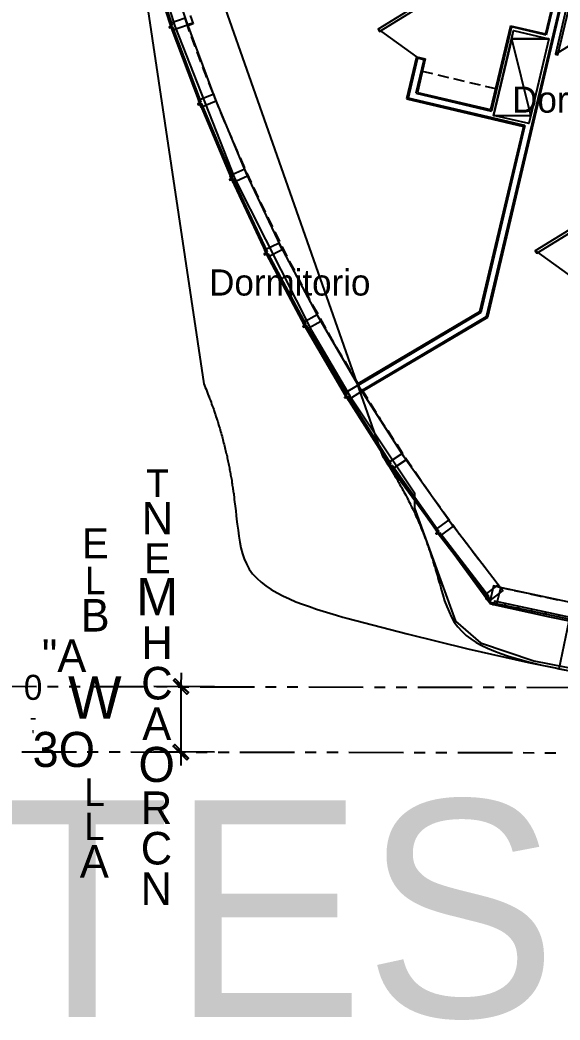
# Model space of a CAD drawing. Header units: feet. Extents: x -84 to 198, y -22 to 181.
# Drawn here: x 11.62 to 36.4, y -5.47 to 40.41 of the extents above; entities that cross this region are included whole.
import ezdxf
from ezdxf.enums import TextEntityAlignment as Align

# ---------------------------------------------------------------- set-up
doc = ezdxf.new("R2010")
doc.units = ezdxf.units.FT
for name, color, linetype in [('A-AREA-UNIDAD', 30, 'CONTINUOUS'), ('A-LINEA', 7, 'CONTINUOUS'), ('A-LINEA-FINA', 9, 'CONTINUOUS'), ('A-MURO-CONCRETO', 8, 'CONTINUOUS'), ('A-NOMBRE-ESPACIO', 2, 'CONTINUOUS'), ('A-TEXTO-PDF', 3, 'CONTINUOUS')]:
    doc.layers.add(name, color=color, linetype=linetype)

msp = doc.modelspace()

# ---------------------------------------------------------------- linework, layer by layer
at = {"layer": 'A-AREA-UNIDAD'}
msp.add_lwpolyline([(16.48, 47.3244), (18.72, 40.1244), (21.472, 33.12), (24.992, 26.1689), (26.752, 23.1644), (29.728, 18.72), (29.728, 18.0089), (31.6, 12.8356), (32.752, 11.84), (35.2, 11.0044), (40.752, 9.92), (42.08, 9.92), (42.112, 9.6889), (48.832, 8.7289), (55.84, 8.0356), (62.64, 7.68), (66, 7.68)], dxfattribs=at)
at = {"layer": 'A-LINEA'}
for p, q in [((13.6226, 66.7667), (20.0557, 23.7249)), ((13.6029, 62.1415), (28.2487, 20.4037)), ((36.2, 41.7511), (35.7333, 39.7778)), ((36.2533, 41.7911), (35.76, 39.7111)), ((36.5467, 41.7244), (33.0133, 26.7911)), ((36.5867, 41.6578), (33.0667, 26.7644)), ((36.1944, 38.8405), (39.6039, 40.9455)), ((19.1867, 40.5378), (19.32, 40.1511)), ((19.4267, 40.6178), (19.56, 40.2311)), ((18.52, 40.1644), (18.5867, 40.2311)), ((19.2267, 40.3644), (19.3867, 39.8844)), ((19.3067, 40.2044), (19.5467, 40.2844)), ((19.56, 40.2311), (19.32, 40.1511)), ((28.0624, 39.9894), (29.821, 38.7205)), ((34.1333, 40.1511), (33.2133, 36.2978)), ((34.1333, 40.1511), (35.7333, 39.7778)), ((18.7067, 39.6844), (18.7733, 39.7511)), ((18.88, 39.2044), (18.9467, 39.2578)), ((19.0667, 38.7244), (19.1333, 38.7778)), ((19.7333, 38.9511), (19.9067, 38.4844)), ((29.8133, 38.7244), (29.36, 36.7911)), ((30.1467, 38.5911), (29.7867, 37.0578)), ((29.8133, 38.7244), (30.2133, 38.6311)), ((30.2133, 38.6311), (29.8533, 37.0844)), ((19.24, 38.2444), (19.3067, 38.2978)), ((20, 38.2444), (20.1733, 37.7778)), ((19.4267, 37.7511), (19.4933, 37.8178)), ((30.08, 38.0578), (30.5467, 37.9511)), ((30.7867, 37.8978), (31.28, 37.7778)), ((31.52, 37.7244), (32, 37.6044)), ((19.6, 37.2711), (19.6667, 37.3378)), ((32.2533, 37.5511), (32.7333, 37.4311)), ((32.9733, 37.3778), (33.44, 37.2711)), ((19.7867, 36.7911), (19.8533, 36.8578)), ((20.5467, 36.8578), (20.7333, 36.3911)), ((29.36, 36.7911), (34.72, 35.5244)), ((34.7867, 35.5644), (29.4267, 36.8311)), ((29.7867, 37.0578), (33.2533, 36.2311)), ((29.8533, 37.0844), (33.2133, 36.2978)), ((19.9733, 36.3244), (20.04, 36.3911)), ((20.16, 35.8578), (20.2267, 35.9244)), ((20.8267, 36.1644), (21.0267, 35.6978)), ((20.36, 35.3911), (20.4267, 35.4578)), ((34.72, 35.5244), (32.7067, 27.0178)), ((34.7867, 35.5644), (32.76, 26.9911)), ((20.56, 34.9244), (20.6267, 34.9911)), ((20.7467, 34.4578), (20.8133, 34.5244)), ((21.4133, 34.7778), (21.6133, 34.3244)), ((20.9467, 33.9911), (21.0133, 34.0578)), ((21.72, 34.0844), (21.92, 33.6311)), ((21.1467, 33.5244), (21.2133, 33.5911)), ((21.3467, 33.0578), (21.3733, 33.0844)), ((21.56, 32.6044), (21.6133, 32.6578)), ((22.3333, 32.7244), (22.5467, 32.2711)), ((21.76, 32.1511), (21.8267, 32.2178)), ((21.9733, 31.6978), (22.04, 31.7644)), ((22.6533, 32.0444), (22.8667, 31.5911)), ((22.1867, 31.2444), (22.2533, 31.3111)), ((22.9733, 31.3644), (23.2, 30.9244)), ((22.4, 30.7911), (22.4667, 30.8578)), ((22.6133, 30.3378), (22.6667, 30.4044)), ((23.3067, 30.6978), (23.5333, 30.2444)), ((22.8267, 29.8844), (22.88, 29.9511)), ((23.64, 30.0178), (23.8667, 29.5778)), ((24.7467, 26.4444), (23.0133, 29.6978)), ((23.04, 29.4444), (23.1067, 29.4978)), ((35.2754, 29.8167), (37.0336, 28.5474)), ((23.28, 29.0044), (23.3467, 29.0711)), ((23.9733, 29.3511), (24.2133, 28.9111)), ((23.5067, 28.5778), (23.5733, 28.6311)), ((24.32, 28.6844), (24.56, 28.2444)), ((23.7467, 28.1378), (23.8, 28.2044)), ((23.9733, 27.6978), (24.04, 27.7644)), ((24.2133, 27.2711), (24.2667, 27.3244)), ((25.0267, 27.3644), (25.28, 26.9244)), ((24.44, 26.8311), (24.5067, 26.8978)), ((25.4, 26.7111), (25.64, 26.2711)), ((32.7067, 27.0178), (27.12, 23.7111)), ((32.76, 26.9911), (27.1467, 23.6578)), ((33.0133, 26.7911), (27.2933, 23.4044)), ((33.0667, 26.7644), (27.32, 23.3644)), ((24.6933, 26.4178), (24.7333, 26.4578)), ((24.92, 25.9778), (24.9733, 26.0311)), ((25.16, 25.5511), (25.2267, 25.6178)), ((26.1333, 25.4044), (26.3867, 24.9778)), ((25.4133, 25.1378), (25.4667, 25.1911)), ((25.6533, 24.7111), (25.72, 24.7778)), ((25.9067, 24.2978), (25.96, 24.3511)), ((26.52, 24.7644), (26.7733, 24.3244)), ((26.1467, 23.8711), (26.2133, 23.9378)), ((26.4, 23.4578), (26.4533, 23.5111)), ((27.2933, 23.4711), (27.56, 23.0444)), ((26.64, 23.0311), (26.7067, 23.0978)), ((26.9067, 22.6311), (26.96, 22.6844)), ((27.6933, 22.8311), (27.9467, 22.4178)), ((27.16, 22.2178), (27.2267, 22.2844)), ((27.4267, 21.8178), (27.48, 21.8711)), ((28.4933, 21.5778), (28.76, 21.1511)), ((27.68, 21.4044), (27.7467, 21.4711)), ((27.9467, 21.0044), (28, 21.0578)), ((28.2, 20.5911), (28.2667, 20.6578)), ((28.9067, 20.9511), (29.1733, 20.5244)), ((28.354, 20.2452), (33.211, 13.6236)), ((28.4667, 20.1911), (28.52, 20.2444)), ((28.52, 20.0978), (28.6, 19.9778)), ((28.7067, 19.9644), (28.64, 19.9244)), ((28.7333, 19.7911), (28.7867, 19.8444)), ((29.0133, 19.3911), (29.0667, 19.4578)), ((29.7467, 19.6978), (30.0267, 19.2844)), ((29.28, 19.0044), (29.3467, 19.0711)), ((30.1733, 19.0844), (30.4533, 18.6711)), ((29.56, 18.6178), (29.6267, 18.6711)), ((30.6, 18.4711), (30.8933, 18.0578)), ((29.84, 18.2311), (29.8933, 18.2844)), ((30.12, 17.8311), (30.1733, 17.8978)), ((30.3867, 17.4444), (30.4533, 17.4978)), ((31.04, 17.8578), (31.3333, 17.4578)), ((30.6667, 17.0578), (30.7333, 17.1111)), ((31.48, 17.2578), (31.7733, 16.8444)), ((30.96, 16.6711), (31.0133, 16.7244)), ((31.92, 16.6578), (32.2267, 16.2578)), ((31.24, 16.2978), (31.3067, 16.3511)), ((32.3733, 16.0578), (32.68, 15.6578)), ((31.5333, 15.9111), (31.6, 15.9778)), ((31.8267, 15.5378), (31.88, 15.5911)), ((32.12, 15.1644), (32.1733, 15.2178)), ((32.84, 15.4578), (33.1067, 15.1111)), ((32.4133, 14.7778), (32.4667, 14.8444)), ((32.6933, 14.4044), (32.76, 14.4578)), ((37.2533, 13.6044), (33.52, 14.4044)), ((33.6533, 14.3911), (34.0533, 14.2978)), ((33.68, 14.3778), (34.04, 14.2978)), ((33.68, 14.3778), (34.1067, 14.2844)), ((34.2933, 14.2444), (34.7733, 14.1378)), ((34.3067, 14.2444), (34.7867, 14.1378)), ((34.36, 14.2311), (34.84, 14.1244)), ((32.9867, 14.0311), (33.0533, 14.0844)), ((33.1067, 13.8711), (33.1733, 13.9244)), ((35.0133, 14.0844), (35.5067, 13.9778)), ((35.7467, 13.9244), (36.24, 13.8178)), ((35.7733, 13.9244), (36.2533, 13.8178)), ((35.8133, 13.9111), (36.3067, 13.8044)), ((33.84, 13.5644), (33.9333, 13.6311)), ((34.4533, 13.4311), (34.5467, 13.4978)), ((35.0667, 13.2978), (35.16, 13.3644)), ((35.68, 13.1644), (35.7733, 13.2311)), ((36.3067, 13.0444), (36.3867, 13.0978)), ((36.36, 10.6444), (36.8133, 12.8444)), ((9.88, 9.8444), (12.3733, 9.8311)), ((12.88, 9.8311), (13.3733, 9.8311)), ((13.88, 9.8311), (14.3733, 9.8311)), ((14.88, 9.8311), (17.3733, 9.8311)), ((20.5467, 9.8178), (17.76, 9.8311)), ((17.88, 9.8311), (18.3733, 9.8311)), ((18.88, 9.8178), (19.3733, 9.8178)), ((19.88, 9.8178), (22.3733, 9.8178)), ((22.88, 9.8178), (23.3733, 9.8178)), ((23.88, 9.8178), (24.3733, 9.8178)), ((24.88, 9.8178), (27.3733, 9.8044)), ((27.88, 9.8044), (28.3733, 9.8044)), ((28.88, 9.8044), (29.3733, 9.8044)), ((29.88, 9.8044), (32.3733, 9.8044)), ((32.88, 9.8044), (33.3733, 9.8044)), ((33.88, 9.8044), (34.3733, 9.8044)), ((34.88, 9.8044), (37.3733, 9.7911)), ((11.7067, 6.8311), (14.2133, 6.8311)), ((14.7067, 6.8311), (15.2133, 6.8311)), ((15.7067, 6.8311), (16.2133, 6.8311)), ((16.7067, 6.8311), (19.2133, 6.8178)), ((20.5467, 6.8178), (17.7467, 6.8311)), ((19.7067, 6.8178), (20.2133, 6.8178)), ((20.7067, 6.8178), (21.2133, 6.8178)), ((21.7067, 6.8178), (24.2133, 6.8178)), ((24.7067, 6.8178), (25.2133, 6.8178)), ((25.7067, 6.8178), (26.2133, 6.8178)), ((26.7067, 6.8178), (29.2133, 6.8044)), ((29.7067, 6.8044), (30.2133, 6.8044)), ((30.7067, 6.8044), (31.2133, 6.8044)), ((31.7067, 6.8044), (34.2133, 6.8044)), ((34.7067, 6.8044), (35.2133, 6.7911)), ((35.7067, 6.7911), (36.2133, 6.7911))]:
    msp.add_line(p, q, dxfattribs=at)
for points in [[(18.6133, 40.1644), (17.4533, 43.6578), (17.3867, 43.6311), (18.5333, 40.1378), (18.6133, 40.1644)], [(29.24, 20.3778), (27.2267, 23.5111), (25.3467, 26.7378), (23.5867, 30.0311), (22, 33.4044), (20.56, 36.8578), (19.2533, 40.3511), (18.8267, 41.6578)], [(30.4667, 41.4844), (28.0533, 39.9911), (28.12, 39.8844), (30.5333, 41.3778), (30.4667, 41.4844)], [(36.84, 41.6044), (36.1867, 38.8444), (36.3067, 38.8178), (36.96, 41.5778), (36.84, 41.6044)], [(18.4933, 40.2578), (18.5333, 40.1111), (18.4667, 40.0844), (18.48, 40.0444), (18.56, 40.0711), (18.6, 39.9378), (19.3067, 40.1911), (19.2, 40.4978), (18.4933, 40.2578)], [(19.9333, 36.6444), (18.64, 40.0844), (18.56, 40.0578), (19.8533, 36.6178), (19.9333, 36.6444)], [(35.76, 39.7111), (34.1733, 40.0978), (33.2533, 36.2311)], [(35.8933, 39.5511), (34.9733, 35.6578), (33.3467, 36.0311), (34.2667, 39.9244), (35.8933, 39.5511)], [(19.48, 39.6578), (19.6, 39.3111), (19.64, 39.1911)], [(30.1467, 38.5911), (29.8533, 38.6578), (29.4267, 36.8311)], [(20.2667, 37.5511), (20.36, 37.3111), (20.4533, 37.0844)], [(19.8, 36.7244), (19.8533, 36.5911), (19.7733, 36.5644), (19.8, 36.5244), (19.8667, 36.5511), (19.92, 36.4178), (20.6267, 36.6978), (20.5067, 37.0044), (19.8, 36.7244)], [(21.3867, 33.1778), (19.96, 36.5644), (19.88, 36.5378), (21.3067, 33.1511), (21.3867, 33.1778)], [(21.12, 35.4711), (21.1733, 35.3378), (21.32, 35.0044)], [(21.2533, 33.2578), (21.3067, 33.1244), (21.24, 33.0978), (21.2533, 33.0578), (21.3333, 33.0844), (21.3867, 32.9511), (22.0667, 33.2578), (21.9333, 33.5644), (21.2533, 33.2578)], [(22.9733, 29.7778), (21.4133, 33.0978), (21.3333, 33.0711), (22.8933, 29.7378), (22.9733, 29.7778)], [(22.0133, 33.4044), (22.0267, 33.3778), (22.2267, 32.9511)], [(37.68, 31.3111), (35.2667, 29.8178), (35.3333, 29.7111), (37.7467, 31.2044), (37.68, 31.3111)], [(22.84, 29.8444), (22.9067, 29.7111), (22.8267, 29.6844), (22.84, 29.6444), (22.92, 29.6844), (22.9867, 29.5511), (23.6533, 29.8844), (23.5067, 30.1778), (22.84, 29.8444)], [(23, 29.6978), (22.9333, 29.6578), (24.6667, 26.4044), (24.7467, 26.4444)], [(24.68, 28.0311), (24.8933, 27.6311), (24.9067, 27.5778)], [(24.6, 26.5111), (24.68, 26.3911), (24.6, 26.3511), (24.6267, 26.3111), (24.6933, 26.3511), (24.7733, 26.2311), (25.4267, 26.5911), (25.2533, 26.8844), (24.6, 26.5111)], [(26.64, 23.2044), (24.7733, 26.3778), (24.7067, 26.3378), (26.56, 23.1644), (26.64, 23.2044)], [(25.76, 26.0578), (25.9333, 25.7511), (26.0133, 25.6178)], [(26.8933, 24.1111), (27.0133, 23.9111), (27.16, 23.6844)], [(20.0533, 23.7244), (20.08, 23.6444), (20.12, 23.5511), (20.16, 23.4711), (20.1867, 23.3778), (20.2267, 23.2978), (20.2533, 23.2044), (20.2933, 23.1244), (20.32, 23.0444), (20.36, 22.9511), (20.3867, 22.8711), (20.4133, 22.7911), (20.44, 22.7111), (20.48, 22.6178), (20.5067, 22.5378), (20.5333, 22.4578), (20.56, 22.3778), (20.5867, 22.2978), (20.6133, 22.2178), (20.64, 22.1378), (20.6667, 22.0578), (20.6933, 21.9911), (20.7067, 21.9111), (20.7333, 21.8311), (20.76, 21.7511), (20.7867, 21.6844), (20.8, 21.6044), (20.8267, 21.5244), (20.8533, 21.4578), (20.8667, 21.3778), (20.8933, 21.2978), (20.9067, 21.2311), (20.9333, 21.1644), (20.9467, 21.0844), (20.96, 21.0178), (20.9867, 20.9378), (21, 20.8711), (21.0267, 20.8044), (21.04, 20.7244), (21.0533, 20.6578), (21.0667, 20.5911), (21.08, 20.5244), (21.1067, 20.4578), (21.12, 20.3911), (21.1333, 20.3244), (21.1467, 20.2578), (21.16, 20.1911), (21.1733, 20.1244), (21.1867, 20.0578), (21.2, 19.9911), (21.2133, 19.9244), (21.2267, 19.8578), (21.24, 19.7911), (21.2533, 19.7378), (21.2667, 19.6711), (21.28, 19.6044), (21.28, 19.5511), (21.2933, 19.4844), (21.3067, 19.4178), (21.32, 19.3644), (21.3333, 19.2978), (21.3333, 19.2444), (21.3467, 19.1778), (21.36, 19.1244), (21.36, 19.0711), (21.3733, 19.0044), (21.3867, 18.9511), (21.3867, 18.8978), (21.4, 18.8311), (21.4, 18.7778), (21.4133, 18.7244), (21.4267, 18.6711), (21.4267, 18.6178), (21.44, 18.5511), (21.44, 18.4978), (21.4533, 18.4444), (21.4533, 18.3911), (21.4667, 18.3378), (21.4667, 18.2844), (21.48, 18.2311), (21.48, 18.1911), (21.4933, 18.1378), (21.4933, 18.0844), (21.5067, 18.0311), (21.5067, 17.9778), (21.52, 17.9244), (21.52, 17.8844), (21.5467, 17.6844), (21.56, 17.5111), (21.5867, 17.2844), (21.6267, 17.0044), (21.6667, 16.7244), (21.7067, 16.4578), (21.76, 16.1911), (21.8267, 15.9244), (21.9067, 15.6844), (22.0133, 15.4578), (22.1333, 15.2178), (22.2933, 15.0044), (22.48, 14.8044), (22.68, 14.6178), (22.9067, 14.4444), (23.1467, 14.2844), (23.4133, 14.1244), (23.68, 13.9911), (23.9867, 13.8578), (24.28, 13.7244), (24.5867, 13.6044), (24.9067, 13.4978), (25.2267, 13.3778), (25.5333, 13.2844), (25.84, 13.1911), (26.1467, 13.0978), (26.44, 13.0178), (26.6133, 12.9644), (29.3867, 12.2444), (32.1733, 11.5644), (34.96, 10.9378), (37.7733, 10.3644)], [(26.4933, 23.2711), (26.5733, 23.1378), (26.5067, 23.0978), (26.52, 23.0711), (26.6, 23.1111), (26.68, 22.9778), (27.3067, 23.3778), (27.1333, 23.6578), (26.4933, 23.2711)], [(28.6533, 20.0311), (26.68, 23.1378), (26.6133, 23.0844), (28.5867, 19.9911), (28.6533, 20.0311)], [(28.08, 22.2044), (28.1467, 22.0978), (28.36, 21.7778)], [(28.2533, 20.4178), (28.3067, 20.3378), (28.36, 20.2578), (28.4, 20.1778), (28.4533, 20.0978), (28.5067, 20.0178), (28.56, 19.9378), (28.6, 19.8578), (28.6533, 19.7911), (28.6933, 19.7111), (28.7467, 19.6311), (28.7867, 19.5644), (28.8267, 19.4844), (28.88, 19.4044), (28.92, 19.3378), (28.96, 19.2578), (29, 19.1911), (29.04, 19.1111), (29.08, 19.0444), (29.12, 18.9778), (29.16, 18.8978), (29.2, 18.8311), (29.24, 18.7644), (29.28, 18.6844), (29.32, 18.6178), (29.36, 18.5511), (29.3867, 18.4844), (29.4267, 18.4178), (29.4533, 18.3511), (29.4933, 18.2711), (29.5333, 18.2044), (29.56, 18.1378), (29.5867, 18.0711), (29.6267, 18.0044), (29.6533, 17.9378), (29.6933, 17.8844), (29.72, 17.8178), (29.7467, 17.7511), (29.7733, 17.6844), (29.8, 17.6178), (29.84, 17.5511), (29.8667, 17.4978), (29.8933, 17.4311), (29.92, 17.3644), (29.9467, 17.3111), (29.9733, 17.2444), (30, 17.1911), (30.0133, 17.1244), (30.04, 17.0578), (30.0667, 17.0044), (30.0933, 16.9511), (30.12, 16.8844), (30.1333, 16.8311), (30.16, 16.7644), (30.1867, 16.7111), (30.2, 16.6578), (30.2267, 16.5911), (30.2533, 16.5378), (30.2667, 16.4844), (30.2933, 16.4311), (30.3067, 16.3644), (30.3333, 16.3111), (30.3467, 16.2578), (30.3733, 16.2044), (30.3867, 16.1511), (30.4, 16.0978), (30.4267, 16.0444), (30.44, 15.9911), (30.4533, 15.9378), (30.48, 15.8844), (30.4933, 15.8311), (30.5067, 15.7778), (30.52, 15.7244), (30.5467, 15.6844), (30.56, 15.6311), (30.5733, 15.5778), (30.5867, 15.5244), (30.6, 15.4844), (30.6133, 15.4311), (30.6267, 15.3778), (30.6533, 15.3378), (30.6667, 15.2844), (30.68, 15.2311), (30.6933, 15.1911), (30.7067, 15.1378), (30.72, 15.0978), (30.7333, 15.0444), (30.7467, 15.0044), (30.76, 14.9511), (30.7733, 14.9111), (30.7867, 14.8711), (30.8, 14.8178), (30.84, 14.6444), (30.8933, 14.4978), (30.9467, 14.2844), (31.0267, 14.0311), (31.1067, 13.7644), (31.2, 13.4978), (31.3067, 13.2578), (31.4133, 13.0178), (31.5467, 12.7778), (31.7067, 12.5644), (31.8933, 12.3644), (32.0933, 12.1778), (32.3067, 12.0178), (32.56, 11.8578), (32.8133, 11.7111), (33.08, 11.5911), (33.36, 11.4711), (33.68, 11.3511), (33.9867, 11.2444), (34.2933, 11.1511), (34.6267, 11.0578), (34.9467, 10.9644), (35.2533, 10.8844), (35.5733, 10.8178), (35.88, 10.7511), (36.1867, 10.6844), (36.36, 10.6444), (39.3467, 10.0578)], [(28.6267, 19.9378), (28.7067, 19.8178), (29.3333, 20.2311), (29.1467, 20.5111), (28.52, 20.0978)], [(29.3333, 20.2311), (28.7067, 19.8178), (28.6267, 19.9378)], [(29.24, 20.3778), (31.4, 17.3244), (33.6667, 14.3778)], [(29.32, 20.3244), (29.32, 20.3111), (29.6, 19.9111)], [(28.7067, 19.9644), (30.84, 16.9644), (30.76, 16.9244), (28.64, 19.9244), (28.7067, 19.9644)], [(30.8933, 16.7511), (30.8, 16.8711), (30.7333, 16.8178), (30.7067, 16.8578), (30.7733, 16.8978), (30.6933, 17.0178), (31.2933, 17.4578), (31.4933, 17.1911), (30.8933, 16.7511)], [(30.88, 16.8978), (33.12, 13.9911), (33.0533, 13.9378), (30.8133, 16.8444), (30.88, 16.8978)], [(33.1867, 13.7778), (33.0933, 13.8844), (33.0267, 13.8311), (33, 13.8711), (33.0667, 13.9244), (32.9733, 14.0311), (33.56, 14.4978), (33.7733, 14.2444), (33.1867, 13.7778)], [(33.1867, 13.7111), (33.32, 13.6711), (33.3067, 13.5911), (33.3467, 13.5911), (33.36, 13.6711), (33.5067, 13.6311), (33.68, 14.3644), (33.3467, 14.4444), (33.1867, 13.7111)], [(35.04, 14.0844), (35.28, 14.0311), (35.52, 13.9778)], [(35.08, 14.0711), (35.3333, 14.0178), (35.5733, 13.9644)], [(33.2133, 13.6311), (35.92, 13.0311), (38.6267, 12.4844), (41.3467, 11.9911), (44.08, 11.5378), (46.8267, 11.1511), (49.5733, 10.7911), (52.32, 10.4978), (55.08, 10.2444), (57.84, 10.0444), (60.6, 9.8978), (62.7733, 9.8178), (64.9333, 9.8044), (67.1067, 9.8578)], [(37.0933, 12.9511), (33.4, 13.7511), (33.3867, 13.6578), (37.08, 12.8711)], [(19.0133, 10.4578), (19, 9.8311), (19, 6.8178), (19, 6.2044)]]:
    msp.add_lwpolyline(points, dxfattribs=at)
at = {"layer": 'A-LINEA-FINA'}
for points in [[(18.7333, 10.1778), (18.6667, 10.1111), (19.3467, 9.5511), (18.7333, 10.1778)], [(18.6667, 10.1111), (19.3467, 9.5511), (19.28, 9.4844), (18.6667, 10.1111), (18.6667, 10.1111)], [(19.3467, 6.5378), (18.6533, 7.0978), (18.72, 7.1644), (19.3467, 6.5378), (19.3467, 6.5378)], [(19.28, 6.4711), (19.3467, 6.5378), (18.6533, 7.0978), (19.28, 6.4711)]]:
    msp.add_lwpolyline(points, dxfattribs=at)
at = {"layer": 'A-MURO-CONCRETO'}
for points in [[(34.2667, 39.9244), (35.8933, 39.5511), (34.1867, 39.5511), (34.2667, 39.9244), (34.2667, 39.9244)], [(34.1867, 39.5511), (33.3467, 36.0311), (35.0667, 36.0311), (34.1867, 39.5511)], [(34.1867, 39.5511), (35.8933, 39.5511), (35.0667, 36.0311), (34.1867, 39.5511), (34.1867, 39.5511)], [(33.3467, 36.0311), (35.0667, 36.0311), (34.9733, 35.6578), (33.3467, 36.0311), (33.3467, 36.0311)]]:
    msp.add_lwpolyline(points, dxfattribs=at)

# ---------------------------------------------------------------- texts
at = {"layer": 'A-NOMBRE-ESPACIO'}
for s, p in [('Dorm. principal', (39.6, 36.16)), ('Dormitorio', (24, 27.7689))]:
    msp.add_text(s, height=1.2, dxfattribs=at).set_placement(p, align=Align.CENTER)
at = {"layer": 'A-TEXTO-PDF'}
for s, height, p in [('T', 1.263, (17.9299, 18.5258)), ('N', 1.492, (17.9249, 16.8115)), ('E', 1.379, (15.0773, 15.7121)), ('E', 1.379, (17.9195, 15.0253)), ('L', 1.264, (15.0719, 14.0687)), ('M', 1.72, (17.9138, 13.0963)), ('B', 1.492, (15.0663, 12.3544)), ('H', 1.492, (17.9079, 11.0965)), ('"A', 1.492, (13.6434, 10.4975)), ('C', 1.492, (17.9024, 9.2396)), ('0', 1.149, (12.2218, 9.2198)), ('W', 1.949, (15.0533, 8.355)), ('A', 1.492, (17.8968, 7.3826)), ('-', 0.69, (12.2191, 8.0766)), ("'", 0.495, (12.2173, 7.3423)), ('3O', 1.608, (13.6312, 6.1405)), ('O', 1.607, (17.8911, 5.4536)), ('L', 1.264, (15.0403, 4.3543)), ('KCABTES', 9.944, (5.2398, -5.327)), ('R', 1.492, (17.8854, 3.5246)), ('L', 1.264, (15.0351, 2.7828)), ('C', 1.492, (17.8799, 1.6676)), ('A', 1.492, (15.0295, 1.0686)), ('N', 1.492, (17.8744, -0.1894))]:
    msp.add_text(s, height=height, dxfattribs=at).set_placement(p, align=Align.CENTER)

doc.saveas('drawing.dxf')
